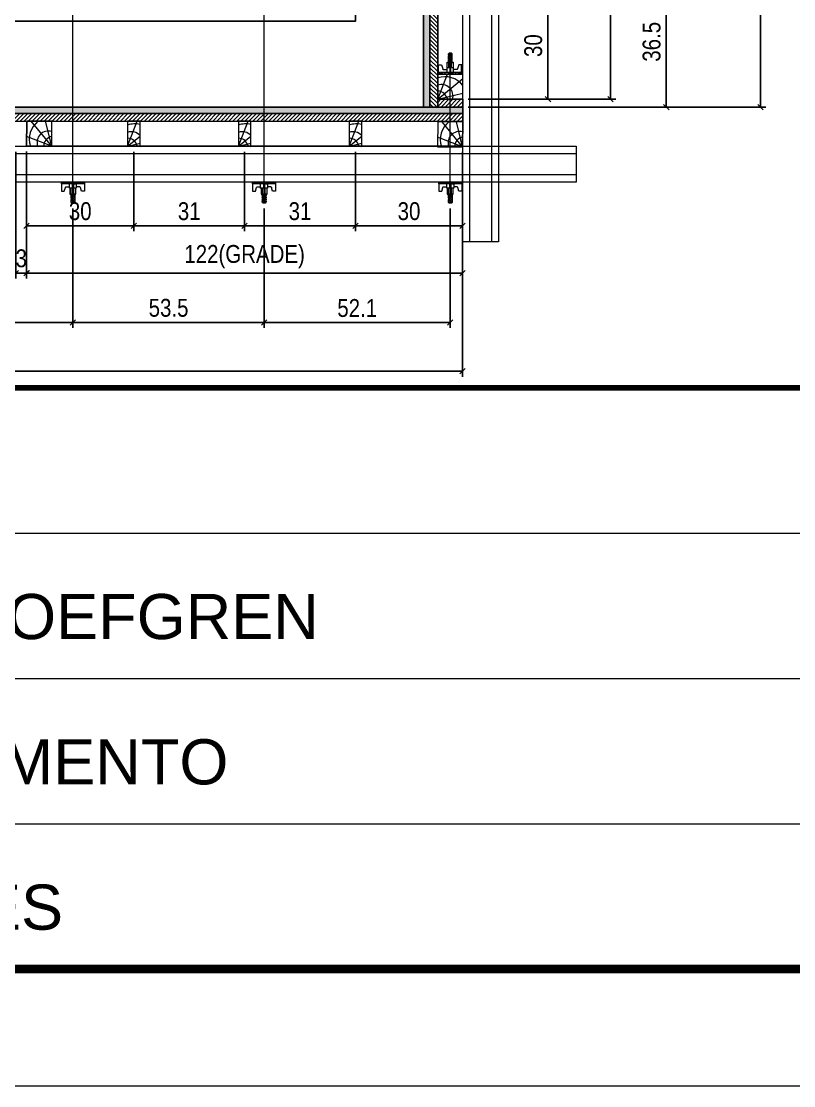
# Model space of a CAD drawing. Extents: x 14400 to 27878, y -21631 to 6985.
# Drawn here: x 18359.2 to 18624.1, y -3253.9 to -2888.9 of the extents above; entities that cross this region are included whole.
import ezdxf

# ---------------------------------------------------------------- set-up
doc = ezdxf.new("R2010")
doc.units = 0
doc.linetypes.add('CONTINUO', pattern=[0])
doc.linetypes.add('DASHED', pattern=[0.75, 0.5, -0.25])
for name, color, linetype in [('CHAPA', 1, 'Continuous'), ('COTA', 241, 'Continuous'), ('F-PILARES-S', 170, 'Continuous'), ('MEIO_PONT', 93, 'Continuous'), ('SARRAFO', 251, 'Continuous')]:
    doc.layers.add(name, color=color, linetype=linetype)
for name, color, linetype, lineweight in [('Folhas', 255, 'Continuous', 9), ('Hachura', 251, 'Continuous', 9), ('Madeira', 126, 'Continuous', 18), ('Perfil Metálico', 224, 'Continuous', 18), ('SARRAFO DE PRESSAO', 251, 'DASHED', 9)]:
    doc.layers.add(name, color=color, linetype=linetype, lineweight=lineweight)
doc.styles.add('ARIAL', font='arial.ttf')
doc.styles.add('COTA TECNICA 2X', font='techl___.ttf', dxfattribs={"height": 10})
doc.styles.add('ROMANS', font='romans.shx')
doc.dimstyles.new('Cota Seção interna', dxfattribs={"dimtxt": 7, "dimasz": 6, "dimexe": 0.18, "dimexo": 2, "dimgap": -4, "dimtad": 3, "dimdec": 1, "dimlfac": 0.5, "dimzin": 12, "dimdsep": 46, "dimtxsty": 'ROMANS', "dimblk": 'ARCHTICK', "dimcen": 0.09, "dimse1": 1, "dimse2": 1, "dimsd1": 1, "dimsd2": 1, "dimclrd": 180, "dimclre": 5, "dimclrt": 1, "dimadec": 0, "dimazin": 3, "dimtfac": 1, "dimtdec": 1, "dimtofl": 0, "dimtmove": 0, "dimatfit": 3, "dimldrblk": 'ARCHTICK', "dimfxl": 1, "dimtolj": 1, "dimtzin": 0, "dimarcsym": 0})
doc.dimstyles.new('SECAO PILAR', dxfattribs={"dimtxt": 10, "dimasz": 3, "dimexe": 3, "dimexo": 3, "dimgap": 3, "dimtad": 1, "dimdec": 1, "dimlfac": 0.5, "dimzin": 12, "dimdsep": 46, "dimtxsty": 'COTA TECNICA 2X', "dimblk1": 'OBLIQUE', "dimblk2": 'OBLIQUE', "dimsah": 1, "dimcen": 0.9, "dimclrd": 256, "dimclre": 256, "dimclrt": 256, "dimadec": 1, "dimazin": 3, "dimtfac": 1, "dimtdec": 1, "dimtmove": 0, "dimatfit": 3, "dimfxl": 1, "dimtolj": 1, "dimtzin": 12, "dimarcsym": 0})

# ---------------------------------------------------------------- blocks, each defined once
blk = doc.blocks.new('9999999999')
at = {"color": 30, "linetype": 'CONTINUO'}
for p, q in [((98564.56, 34379.64), (99583.98, 34379.64)), ((98564.56, 34329.83), (99487.98, 34329.83)), ((98564.56, 34280.02), (99487.98, 34280.02))]:
    blk.add_line(p, q, dxfattribs=at)
at = {"color": 30, "linetype": 'CONTINUO', "const_width": 2}
blk.add_lwpolyline([(99583.98, 34230.21), (99583.98, 34414.45, 0.414214), (99568.98, 34429.45), (98228.98, 34429.45, 0.414214), (98213.98, 34414.45), (98213.98, 34245.21, 0.414214), (98228.98, 34230.21), (99583.98, 34230.21)], format="xyb", dxfattribs=at)
at = {"layer": 'Folhas'}
blk.add_lwpolyline([(98138.98, 34190.21), (99623.98, 34190.21), (99623.98, 35240.21), (98138.98, 35240.21)], close=True, dxfattribs=at)
at = {"layer": 'Folhas', "color": 30, "const_width": 3}
blk.add_lwpolyline([(98213.98, 34230.21), (99583.98, 34230.21), (99583.98, 35200.21), (98213.98, 35200.21)], close=True, dxfattribs=at)
at = {"color": 7, "linetype": 'Continuous', "ltscale": 5, "style": 'ARIAL'}
for s, height, p in [('LEAF LOEFGREN', 15.4829, (98837.68, 34343.32)), ('6°PAVIMENTO', 15.4829, (98837.68, 34293.51)), ('PILARES', 15.483, (98837.68, 34243.7))]:
    blk.add_text(s, height=height, dxfattribs=at).set_placement(p)
blk = doc.blocks.new('_Oblique')
at = {"color": 0, "linetype": 'ByBlock', "lineweight": -2}
blk.add_line((-0.5, -0.5), (0.5, 0.5), dxfattribs=at)
blk = doc.blocks.new('*D3477')
at = {"layer": 'COTA', "lineweight": -2, "transparency": 16777216}
for p, q in [((573.24, 394.39), (655.95, 394.39)), ((652.95, 394.39), (652.95, 150.38)), ((573.27, 150.38), (655.95, 150.38))]:
    blk.add_line(p, q, dxfattribs=at)
at = {"layer": 'Defpoints', "color": 0, "transparency": 16777216}
for p in [(570.24, 394.39), (570.27, 150.38), (652.95, 150.38)]:
    blk.add_point(p, dxfattribs=at)
at = {"layer": 'COTA', "lineweight": -2, "transparency": 16777216, "xscale": 3, "yscale": 3, "zscale": 3}
for p, rotation in [((652.95, 394.39), 90), ((652.95, 150.38), 270)]:
    blk.add_blockref('_Oblique', p, dxfattribs=dict(at, rotation=rotation))
at = {"layer": 'COTA', "transparency": 16777216, "insert": (643.73, 272.39), "char_height": 10, "attachment_point": 5, "rotation": 90, "style": 'COTA TECNICA 2X'}
blk.add_mtext('\\A1;122(GRADE)', dxfattribs=at)
blk = doc.blocks.new('*D3480')
at = {"layer": 'COTA', "lineweight": -2, "transparency": 16777216}
for p, q in [((573.26, 210.38), (620.95, 210.38)), ((617.95, 150.38), (617.95, 210.38)), ((573.23, 150.38), (620.95, 150.38))]:
    blk.add_line(p, q, dxfattribs=at)
at = {"layer": 'Defpoints', "color": 0, "transparency": 16777216}
for p in [(570.26, 210.38), (617.95, 210.38), (570.23, 150.38)]:
    blk.add_point(p, dxfattribs=at)
at = {"layer": 'COTA', "lineweight": -2, "transparency": 16777216, "xscale": 3, "yscale": 3, "zscale": 3}
for p, rotation in [((617.95, 210.38), 90), ((617.95, 150.38), 270)]:
    blk.add_blockref('_Oblique', p, dxfattribs=dict(at, rotation=rotation))
at = {"layer": 'COTA', "transparency": 16777216, "insert": (609.73, 180.38), "char_height": 10, "attachment_point": 5, "rotation": 90, "style": 'COTA TECNICA 2X'}
blk.add_mtext('\\A1;30', dxfattribs=at)
blk = doc.blocks.new('C')
at = {"layer": 'Hachura', "color": 0}
for p, q in [((0, 3.22), (0, -3.22)), ((0.45, 3.22), (0, 3.22)), ((0.46, 3.16), (0, 3.16)), ((0.46, 3.05), (0, 3.05)), ((0.45, -3.23), (0.45, 3.22)), ((0.45, 3.22), (2.58, 3.22)), ((2.58, 3.22), (2.58, 2.39)), ((0.46, 2.88), (0, 2.88)), ((0, 2.75), (0, -1.16)), ((0.46, 2.65), (0, 2.65)), ((0.46, 2.23), (0, 2.23)), ((0.46, 1.51), (0, 1.51)), ((0.39, 0.49), (0.17, 0.49)), ((1.74, 0.97), (0.45, 0.97)), ((1.45, 0.1), (0.45, 0.1)), ((1.35, 1.94), (1.35, 0.96)), ((2.58, 2.39), (1.47, 2.09)), ((1.74, -0.97), (1.74, 0.97)), ((1.74, 0.97), (1.74, 0.84)), ((1.74, 0.97), (1.74, 0.84)), ((1.74, 0.84), (3.35, 0.84)), ((3.35, 0.45), (1.74, 0.45)), ((3.32, 0.84), (3.32, -0.84)), ((3.35, 0.84), (3.35, -0.84)), ((3.68, 0.45), (3.35, 0.45)), ((3.84, -0.52), (3.35, 0.45)), ((3.35, 0.06), (3.67, -0.57)), ((3.68, 0.45), (4.16, -0.52)), ((3.72, 0.5), (4.25, -0.57)), ((4.37, -0.55), (3.83, 0.53)), ((4.15, 0.45), (3.93, 0.45)), ((4.42, -0.52), (3.93, 0.45)), ((4.15, 0.45), (4.26, 0.45)), ((4.26, 0.45), (4.74, -0.52)), ((4.3, 0.5), (4.83, -0.57)), ((4.95, -0.55), (4.41, 0.53)), ((4.51, 0.45), (4.84, 0.45)), ((5, -0.52), (4.51, 0.45)), ((4.84, 0.45), (5.32, -0.52)), ((4.88, 0.5), (5.41, -0.57)), ((5.53, -0.55), (4.99, 0.53)), ((5.58, -0.52), (5.09, 0.45)), ((5.42, 0.45), (5.09, 0.45)), ((5.58, -0.52), (5.09, 0.45)), ((5.42, 0.45), (5.74, -0.19)), ((5.46, 0.5), (5.74, -0.07)), ((5.74, 0.19), (5.57, 0.53)), ((5.74, 0.32), (5.68, 0.45)), ((5.68, 0.45), (5.74, 0.45)), ((5.74, 0.45), (5.9, 0.29)), ((5.74, 0.45), (5.74, -0.52)), ((5.9, -0.36), (5.9, 0.29)), ((0.45, 0), (0, 0)), ((0.46, -1.52), (0, -1.52)), ((0.46, -2.23), (0, -2.23)), ((0.46, -2.65), (0, -2.65)), ((0.46, -2.88), (0, -2.88)), ((0.08, -0.48), (0.29, -0.48)), ((0.29, -0.48), (0.4, -0.48)), ((0.45, 0), (0.45, -0.97)), ((0.45, -0.16), (1.45, -0.16)), ((0.45, -0.65), (0.45, -0.32)), ((0.45, -3.23), (0.45, -0.65)), ((0.45, -0.97), (1.74, -0.97)), ((1.35, -1.94), (1.35, -0.97)), ((2.58, -2.39), (1.47, -2.1)), ((3.35, -0.32), (1.74, -0.32)), ((3.35, -0.84), (1.74, -0.84)), ((2.58, -3.23), (2.58, -2.39)), ((3.35, -0.07), (3.58, -0.52)), ((3.35, -0.52), (3.58, -0.52)), ((3.84, -0.52), (4.16, -0.52)), ((4.42, -0.52), (4.74, -0.52)), ((4.63, -0.52), (4.74, -0.52)), ((5, -0.52), (5.32, -0.52)), ((5.58, -0.52), (5.74, -0.52)), ((5.74, -0.52), (5.9, -0.36)), ((5.74, -0.52), (5.74, -0.52)), ((0.46, -3.05), (0, -3.05)), ((0.46, -3.16), (0, -3.16)), ((0, -3.22), (2.57, -3.22))]:
    blk.add_line(p, q, dxfattribs=at)
for centre, radius, start, end in [((1.52, 1.94), 0.161, 104.7436, 180), ((1.44, -0.03), 0.129, 272.695, 87.305), ((3.81, 0.39), 0.143, 25.5688, 154.4312), ((4.39, 0.39), 0.143, 25.5688, 154.4312), ((4.97, 0.39), 0.143, 25.5688, 154.4312), ((5.55, 0.39), 0.143, 25.5688, 154.4312), ((0.17, -0.37), 0.174, 221.744, 317.8592), ((1.52, -1.94), 0.161, 180, 255.2564), ((3.71, -0.4), 0.174, 222.1408, 318.256), ((4.29, -0.4), 0.174, 222.1408, 318.256), ((4.87, -0.4), 0.174, 222.1408, 318.256), ((5.45, -0.4), 0.174, 222.1408, 318.256), ((5.61, -0.4), 0.174, 317.8592, 318.256)]:
    blk.add_arc(centre, radius, start, end, dxfattribs=at)
blk = doc.blocks.new('*D3492')
at = {"layer": 'COTA', "linetype": 'ByBlock', "lineweight": -2, "transparency": 16777216}
for p, q in [((554.82, 1202.98), (739.87, 1202.98)), ((736.87, 1202.98), (736.87, 145.98)), ((573.22, 145.98), (739.87, 145.98))]:
    blk.add_line(p, q, dxfattribs=at)
at = {"layer": 'Defpoints', "color": 0, "linetype": 'ByBlock', "transparency": 16777216}
for p in [(551.82, 1202.98), (570.22, 145.98), (736.87, 145.98)]:
    blk.add_point(p, dxfattribs=at)
at = {"layer": 'COTA', "linetype": 'ByBlock', "lineweight": -2, "transparency": 16777216, "xscale": 3, "yscale": 3, "zscale": 3}
for p, rotation in [((736.87, 1202.98), 90), ((736.87, 145.98), 270)]:
    blk.add_blockref('_Oblique', p, dxfattribs=dict(at, rotation=rotation))
at = {"layer": 'COTA', "linetype": 'ByBlock', "transparency": 16777216, "insert": (728.74, 674.48), "char_height": 10, "attachment_point": 5, "rotation": 90, "style": 'COTA TECNICA 2X'}
blk.add_mtext('\\A1;528.5 PAINEL', dxfattribs=at)
blk = doc.blocks.new('PONTALETE')
at = {"layer": 'Madeira'}
for q in [(2.71, 7), (7, 5.76), (7, 1.74)]:
    blk.add_line((0, 0), q, dxfattribs=at)
blk.add_lwpolyline([(0, 0), (7, 0), (7, 7), (0, 7)], close=True, dxfattribs=at)
for centre, radius, start, end in [((2.04, 0.06), 6.23, 37.2818, 109.0913), ((1.09, 0.9), 3.19, 343.603, 109.9847), ((-0.21, -0.78), 3.09, 14.6322, 86.0383)]:
    blk.add_arc(centre, radius, start, end, dxfattribs=at)
blk = doc.blocks.new('MEIO PONTALETE')
at = {"layer": 'Madeira'}
for q in [(2.71, 7), (3.5, 2.88), (3.5, 0.87)]:
    blk.add_line((0, 0), q, dxfattribs=at)
blk.add_lwpolyline([(0, 0), (3.5, 0), (3.5, 7), (0, 7)], close=True, dxfattribs=at)
for centre, radius, start, end in [((2.04, 0.06), 6.23, 76.4499, 109.0913), ((1.09, 0.9), 3.19, 40.9063, 109.9847), ((-0.21, -0.78), 3.09, 14.6322, 86.0383)]:
    blk.add_arc(centre, radius, start, end, dxfattribs=at)
blk = doc.blocks.new('*D3516')
at = {"layer": 'COTA', "lineweight": -2, "transparency": 16777216}
for p, q in [((510.18, 121.04), (510.18, 76.49)), ((570.18, 121.03), (570.18, 76.49)), ((570.18, 79.49), (510.18, 79.49))]:
    blk.add_line(p, q, dxfattribs=at)
at = {"layer": 'Defpoints', "color": 0, "transparency": 16777216}
for p in [(510.18, 124.04), (570.18, 124.03), (510.18, 79.49)]:
    blk.add_point(p, dxfattribs=at)
at = {"layer": 'COTA', "lineweight": -2, "transparency": 16777216, "xscale": 3, "yscale": 3, "zscale": 3, "rotation": 180}
blk.add_blockref('_Oblique', (510.18, 79.49), dxfattribs=at)
at = {"layer": 'COTA', "lineweight": -2, "transparency": 16777216, "xscale": 3, "yscale": 3, "zscale": 3}
blk.add_blockref('_Oblique', (570.18, 79.49), dxfattribs=at)
at = {"layer": 'COTA', "transparency": 16777216, "insert": (540.18, 87.71), "char_height": 10, "attachment_point": 5, "style": 'COTA TECNICA 2X'}
blk.add_mtext('\\A1;30', dxfattribs=at)
blk = doc.blocks.new('*D3517')
at = {"layer": 'COTA', "lineweight": -2, "transparency": 16777216}
for p, q in [((326.19, 121.06), (326.19, 50.11)), ((570.18, 121.03), (570.18, 50.11)), ((326.19, 53.11), (570.18, 53.11))]:
    blk.add_line(p, q, dxfattribs=at)
at = {"layer": 'Defpoints', "color": 0, "transparency": 16777216}
for p in [(326.19, 124.06), (570.18, 124.03), (570.18, 53.11)]:
    blk.add_point(p, dxfattribs=at)
at = {"layer": 'COTA', "lineweight": -2, "transparency": 16777216, "xscale": 3, "yscale": 3, "zscale": 3, "rotation": 180}
blk.add_blockref('_Oblique', (326.19, 53.11), dxfattribs=at)
at = {"layer": 'COTA', "lineweight": -2, "transparency": 16777216, "xscale": 3, "yscale": 3, "zscale": 3}
blk.add_blockref('_Oblique', (570.18, 53.11), dxfattribs=at)
at = {"layer": 'COTA', "transparency": 16777216, "insert": (448.18, 62.33), "char_height": 10, "attachment_point": 5, "style": 'COTA TECNICA 2X'}
blk.add_mtext('\\A1;122(GRADE)', dxfattribs=at)
blk = doc.blocks.new('*D3518')
at = {"layer": 'COTA', "lineweight": -2, "transparency": 16777216}
for p, q in [((448.18, 121.04), (448.18, 76.49)), ((510.18, 121.04), (510.18, 76.49)), ((510.18, 79.49), (448.18, 79.49))]:
    blk.add_line(p, q, dxfattribs=at)
at = {"layer": 'Defpoints', "color": 0, "transparency": 16777216}
for p in [(448.18, 124.04), (510.18, 124.04), (448.18, 79.49)]:
    blk.add_point(p, dxfattribs=at)
at = {"layer": 'COTA', "lineweight": -2, "transparency": 16777216, "xscale": 3, "yscale": 3, "zscale": 3, "rotation": 180}
blk.add_blockref('_Oblique', (448.18, 79.49), dxfattribs=at)
at = {"layer": 'COTA', "lineweight": -2, "transparency": 16777216, "xscale": 3, "yscale": 3, "zscale": 3}
blk.add_blockref('_Oblique', (510.18, 79.49), dxfattribs=at)
at = {"layer": 'COTA', "transparency": 16777216, "insert": (479.18, 87.71), "char_height": 10, "attachment_point": 5, "style": 'COTA TECNICA 2X'}
blk.add_mtext('\\A1;31', dxfattribs=at)
blk = doc.blocks.new('*D3519')
at = {"layer": 'COTA', "lineweight": -2, "transparency": 16777216}
for p, q in [((386.18, 121.04), (386.18, 76.49)), ((448.18, 121.04), (448.18, 76.49)), ((448.18, 79.49), (386.18, 79.49))]:
    blk.add_line(p, q, dxfattribs=at)
at = {"layer": 'Defpoints', "color": 0, "transparency": 16777216}
for p in [(386.18, 124.04), (448.18, 124.04), (386.18, 79.49)]:
    blk.add_point(p, dxfattribs=at)
at = {"layer": 'COTA', "lineweight": -2, "transparency": 16777216, "xscale": 3, "yscale": 3, "zscale": 3, "rotation": 180}
blk.add_blockref('_Oblique', (386.18, 79.49), dxfattribs=at)
at = {"layer": 'COTA', "lineweight": -2, "transparency": 16777216, "xscale": 3, "yscale": 3, "zscale": 3}
blk.add_blockref('_Oblique', (448.18, 79.49), dxfattribs=at)
at = {"layer": 'COTA', "transparency": 16777216, "insert": (417.18, 87.71), "char_height": 10, "attachment_point": 5, "style": 'COTA TECNICA 2X'}
blk.add_mtext('\\A1;31', dxfattribs=at)
blk = doc.blocks.new('*D3520')
at = {"layer": 'COTA', "lineweight": -2, "transparency": 16777216}
for p, q in [((326.19, 121.04), (326.19, 76.49)), ((386.18, 121.04), (386.18, 76.49)), ((386.18, 79.49), (326.19, 79.49))]:
    blk.add_line(p, q, dxfattribs=at)
at = {"layer": 'Defpoints', "color": 0, "transparency": 16777216}
for p in [(326.19, 124.04), (386.18, 124.04), (326.19, 79.49)]:
    blk.add_point(p, dxfattribs=at)
at = {"layer": 'COTA', "lineweight": -2, "transparency": 16777216, "xscale": 3, "yscale": 3, "zscale": 3, "rotation": 180}
blk.add_blockref('_Oblique', (326.19, 79.49), dxfattribs=at)
at = {"layer": 'COTA', "lineweight": -2, "transparency": 16777216, "xscale": 3, "yscale": 3, "zscale": 3}
blk.add_blockref('_Oblique', (386.18, 79.49), dxfattribs=at)
at = {"layer": 'COTA', "transparency": 16777216, "insert": (356.18, 87.71), "char_height": 10, "attachment_point": 5, "style": 'COTA TECNICA 2X'}
blk.add_mtext('\\A1;30', dxfattribs=at)
blk = doc.blocks.new('*D3521')
at = {"layer": 'COTA', "lineweight": -2, "transparency": 16777216}
for p, q in [((-8.88, 120.99), (-8.88, -4.82)), ((570.18, 67.04), (570.18, -4.82)), ((-8.88, -1.82), (570.18, -1.82))]:
    blk.add_line(p, q, dxfattribs=at)
at = {"layer": 'Defpoints', "color": 0, "transparency": 16777216}
for p in [(-8.88, 123.99), (570.18, 70.04), (570.18, -1.82)]:
    blk.add_point(p, dxfattribs=at)
at = {"layer": 'COTA', "lineweight": -2, "transparency": 16777216, "xscale": 3, "yscale": 3, "zscale": 3, "rotation": 180}
blk.add_blockref('_Oblique', (-8.88, -1.82), dxfattribs=at)
at = {"layer": 'COTA', "lineweight": -2, "transparency": 16777216, "xscale": 3, "yscale": 3, "zscale": 3}
blk.add_blockref('_Oblique', (570.18, -1.82), dxfattribs=at)
at = {"layer": 'COTA', "transparency": 16777216, "insert": (280.65, 6.32), "char_height": 10, "attachment_point": 5, "style": 'COTA TECNICA 2X'}
blk.add_mtext('\\A1;289.5 PAINEL', dxfattribs=at)
blk = doc.blocks.new('*D3522')
at = {"layer": 'COTA', "lineweight": -2, "transparency": 16777216}
for p, q in [((232.13, 89.24), (232.13, 22.42)), ((352.13, 89.24), (352.13, 22.42)), ((232.13, 25.42), (352.13, 25.42))]:
    blk.add_line(p, q, dxfattribs=at)
at = {"layer": 'Defpoints', "color": 0, "transparency": 16777216}
for p in [(232.13, 92.24), (352.13, 92.24), (352.13, 25.42)]:
    blk.add_point(p, dxfattribs=at)
at = {"layer": 'COTA', "lineweight": -2, "transparency": 16777216, "xscale": 3, "yscale": 3, "zscale": 3, "rotation": 180}
blk.add_blockref('_Oblique', (232.13, 25.42), dxfattribs=at)
at = {"layer": 'COTA', "lineweight": -2, "transparency": 16777216, "xscale": 3, "yscale": 3, "zscale": 3}
blk.add_blockref('_Oblique', (352.13, 25.42), dxfattribs=at)
at = {"layer": 'COTA', "transparency": 16777216, "insert": (292.13, 33.53), "char_height": 10, "attachment_point": 5, "style": 'COTA TECNICA 2X'}
blk.add_mtext('\\A1;60', dxfattribs=at)
blk = doc.blocks.new('*D3523')
at = {"layer": 'COTA', "lineweight": -2, "transparency": 16777216}
for p, q in [((352.13, 89.24), (352.13, 22.42)), ((459.13, 89.24), (459.13, 22.42)), ((352.13, 25.42), (459.13, 25.42))]:
    blk.add_line(p, q, dxfattribs=at)
at = {"layer": 'Defpoints', "color": 0, "transparency": 16777216}
for p in [(352.13, 92.24), (459.13, 92.24), (459.13, 25.42)]:
    blk.add_point(p, dxfattribs=at)
at = {"layer": 'COTA', "lineweight": -2, "transparency": 16777216, "xscale": 3, "yscale": 3, "zscale": 3, "rotation": 180}
blk.add_blockref('_Oblique', (352.13, 25.42), dxfattribs=at)
at = {"layer": 'COTA', "lineweight": -2, "transparency": 16777216, "xscale": 3, "yscale": 3, "zscale": 3}
blk.add_blockref('_Oblique', (459.13, 25.42), dxfattribs=at)
at = {"layer": 'COTA', "transparency": 16777216, "insert": (405.63, 33.64), "char_height": 10, "attachment_point": 5, "style": 'COTA TECNICA 2X'}
blk.add_mtext('\\A1;53.5', dxfattribs=at)
blk = doc.blocks.new('*D3524')
at = {"layer": 'COTA', "lineweight": -2, "transparency": 16777216}
for p, q in [((459.13, 89.24), (459.13, 22.42)), ((563.26, 89.24), (563.26, 22.42)), ((459.13, 25.42), (563.26, 25.42))]:
    blk.add_line(p, q, dxfattribs=at)
at = {"layer": 'Defpoints', "color": 0, "transparency": 16777216}
for p in [(459.13, 92.24), (563.26, 92.24), (563.26, 25.42)]:
    blk.add_point(p, dxfattribs=at)
at = {"layer": 'COTA', "lineweight": -2, "transparency": 16777216, "xscale": 3, "yscale": 3, "zscale": 3, "rotation": 180}
blk.add_blockref('_Oblique', (459.13, 25.42), dxfattribs=at)
at = {"layer": 'COTA', "lineweight": -2, "transparency": 16777216, "xscale": 3, "yscale": 3, "zscale": 3}
blk.add_blockref('_Oblique', (563.26, 25.42), dxfattribs=at)
at = {"layer": 'COTA', "transparency": 16777216, "insert": (511.2, 33.53), "char_height": 10, "attachment_point": 5, "style": 'COTA TECNICA 2X'}
blk.add_mtext('\\A1;52.1', dxfattribs=at)
blk = doc.blocks.new('*D448')
at = {"layer": 'COTA', "lineweight": -2, "transparency": 16777216}
for p, q in [((26932.01, -3814.75), (27014.12, -3814.75)), ((27011.12, -3887.81), (27011.12, -3814.75)), ((26900.21, -3887.81), (27014.12, -3887.81))]:
    blk.add_line(p, q, dxfattribs=at)
at = {"layer": 'Defpoints', "color": 0, "transparency": 16777216}
for p in [(26929.01, -3814.75), (27011.12, -3814.75), (26897.21, -3887.81)]:
    blk.add_point(p, dxfattribs=at)
at = {"layer": 'COTA', "lineweight": -2, "transparency": 16777216, "xscale": 3, "yscale": 3, "zscale": 3}
for p, rotation in [((27011.12, -3814.75), 90), ((27011.12, -3887.81), 270)]:
    blk.add_blockref('_Oblique', p, dxfattribs=dict(at, rotation=rotation))
at = {"layer": 'COTA', "transparency": 16777216, "insert": (27002.91, -3851.28), "char_height": 10, "attachment_point": 5, "rotation": 90, "style": 'COTA TECNICA 2X'}
blk.add_mtext('\\A1;36.5', dxfattribs=at)
blk = doc.blocks.new('*D559')
at = {"layer": 'COTA', "color": 180, "lineweight": -2, "transparency": 16777216}
for p, q in [((546.55, 681.48), (531.55, 681.48)), ((531.55, 681.48), (531.55, 645.48)), ((546.55, 645.48), (546.55, 681.48)), ((531.55, 645.48), (546.55, 645.48))]:
    blk.add_line(p, q, dxfattribs=at)
at = {"layer": 'Defpoints', "color": 0, "transparency": 16777216}
for p in [(548.22, 1180.98), (548.22, 145.98), (550.55, 145.98)]:
    blk.add_point(p, dxfattribs=at)
at = {"layer": 'COTA', "color": 1, "transparency": 16777216, "insert": (539.05, 663.48), "char_height": 7, "attachment_point": 5, "rotation": 90, "style": 'ROMANS'}
blk.add_mtext('\\A1;517.5', dxfattribs=at)
blk = doc.blocks.new('_ArchTick')
at = {"color": 0, "linetype": 'ByBlock', "const_width": 0.15}
blk.add_lwpolyline([(-0.5, -0.5), (0.5, 0.5)], dxfattribs=at)
blk = doc.blocks.new('*D3382')
at = {"layer": 'COTA', "color": 180, "lineweight": -2, "transparency": 16777216}
for p, q in [((269.22, 162.4), (233.22, 162.4)), ((233.22, 162.4), (233.22, 147.4)), ((269.22, 147.4), (269.22, 162.4)), ((233.22, 147.4), (269.22, 147.4))]:
    blk.add_line(p, q, dxfattribs=at)
at = {"layer": 'Defpoints', "color": 0, "transparency": 16777216}
for p in [(13.22, 145.98), (13.22, 143.4), (548.22, 145.98)]:
    blk.add_point(p, dxfattribs=at)
at = {"layer": 'COTA', "color": 1, "transparency": 16777216, "insert": (251.22, 154.9), "char_height": 7, "attachment_point": 5, "style": 'ROMANS'}
blk.add_mtext('\\A1;267.5', dxfattribs=at)
blk = doc.blocks.new('*D3379')
at = {"layer": 'COTA', "color": 180, "lineweight": -2, "transparency": 16777216}
for p, q in [((250.22, 192.51), (214.22, 192.51)), ((214.22, 192.51), (214.22, 177.51)), ((250.22, 177.51), (250.22, 192.51)), ((214.22, 177.51), (250.22, 177.51))]:
    blk.add_line(p, q, dxfattribs=at)
at = {"layer": 'Defpoints', "color": 0, "transparency": 16777216}
for p in [(13.22, 193.98), (510.22, 193.98), (510.22, 173.51)]:
    blk.add_point(p, dxfattribs=at)
at = {"layer": 'COTA', "color": 1, "transparency": 16777216, "insert": (232.22, 185.01), "char_height": 7, "attachment_point": 5, "style": 'ROMANS'}
blk.add_mtext('\\A1;248.5', dxfattribs=at)
blk = doc.blocks.new('*D3392')
at = {"layer": 'COTA', "lineweight": -2, "transparency": 16777216}
for p, q in [((320.21, 120.98), (320.21, 50.11)), ((326.21, 121.05), (326.21, 50.11)), ((320.21, 53.11), (326.21, 53.11))]:
    blk.add_line(p, q, dxfattribs=at)
at = {"layer": 'Defpoints', "color": 0, "transparency": 16777216}
for p in [(320.21, 123.98), (326.21, 124.05), (326.21, 53.11)]:
    blk.add_point(p, dxfattribs=at)
at = {"layer": 'COTA', "lineweight": -2, "transparency": 16777216, "xscale": 3, "yscale": 3, "zscale": 3, "rotation": 180}
blk.add_blockref('_Oblique', (320.21, 53.11), dxfattribs=at)
at = {"layer": 'COTA', "lineweight": -2, "transparency": 16777216, "xscale": 3, "yscale": 3, "zscale": 3}
blk.add_blockref('_Oblique', (326.21, 53.11), dxfattribs=at)
at = {"layer": 'COTA', "transparency": 16777216, "insert": (323.21, 61.33), "char_height": 10, "attachment_point": 5, "style": 'COTA TECNICA 2X'}
blk.add_mtext('\\A1;3', dxfattribs=at)
blk = doc.blocks.new('A$C949c2cf0')
at = {"layer": 'Hachura'}
h = blk.add_hatch(color=256, dxfattribs=at)
h.dxf.hatch_style = 1
h.paths.add_polyline_path([(548.22, 145.98), (548.22, 1202.98), (551.82, 1202.98), (551.82, 145.98)])
h = blk.add_hatch(dxfattribs=at)
h.set_pattern_fill('ANSI31', color=256, scale=0.5, angle=270, style=0)
h.set_pattern_definition([(315, (23021.6786, -8296.495), (1.12253202, 1.12253202), [])])
h.paths.add_polyline_path([(551.84, 145.98), (556.24, 145.98), (556.22, 1202.98), (551.82, 1202.98)])
h = blk.add_hatch(dxfattribs=at)
h.set_pattern_fill('ANSI31', color=256, scale=0.5, angle=360, style=0)
h.set_pattern_definition([(45, (10004.6943, 22671.4475), (-1.12253202, 1.12253202), [])])
h.paths.add_polyline_path([(570.22, 150.38), (570.22, 145.98), (556.22, 145.98), (556.22, 150.38)])
h = blk.add_hatch(color=256, dxfattribs=at)
h.dxf.hatch_style = 1
h.paths.add_polyline_path([(-8.78, 145.98), (-8.78, 142.38), (570.22, 142.38), (570.22, 145.98)])
h = blk.add_hatch(dxfattribs=at)
h.set_pattern_fill('ANSI31', color=256, scale=0.5, angle=360, style=0)
h.set_pattern_definition([(45, (7212.9606, 2003.2216), (-1.122532, 1.122532), [])])
h.paths.add_polyline_path([(570.22, 142.38), (570.22, 137.98), (-8.78, 137.94), (-8.78, 142.38)])
at = {"layer": 'CHAPA'}
for points in [[(548.22, 145.98), (548.22, 1202.98), (551.82, 1202.98), (551.82, 145.98)], [(570.22, 145.98), (-8.78, 145.98), (-8.78, 142.38), (570.22, 142.38)]]:
    blk.add_lwpolyline(points, close=True, dxfattribs=at)
at = {"layer": 'F-PILARES-S', "linetype": 'Continuous'}
blk.add_lwpolyline([(548.22, 145.98), (548.22, 1180.98), (510.22, 1180.98), (510.22, 193.98), (13.22, 193.98), (13.22, 145.98), (548.22, 145.98)], dxfattribs=at)
at = {"layer": 'Hachura'}
for p, q in [((352.06, 93.24), (352.07, 242.98)), ((459.06, 93.24), (459.07, 242.98)), ((563.24, 93.24), (563.24, 175.86))]:
    blk.add_line(p, q, dxfattribs=at)
for points in [[(556.26, 1202.98), (551.82, 1202.98), (551.82, 145.98), (556.26, 145.98)], [(-8.78, 142.38), (570.22, 142.38), (570.22, 137.98), (-8.78, 137.98)]]:
    blk.add_lwpolyline(points, close=True, dxfattribs=at)
at = {"layer": 'Madeira'}
for points in [[(570.26, 394.38), (556.26, 394.38), (556.26, 145.98), (570.26, 145.98)], [(326.21, 124.04), (326.22, 138.04), (570.22, 138.04), (570.2, 124.04)]]:
    blk.add_lwpolyline(points, close=True, dxfattribs=at)
at = {"layer": 'Perfil Metálico'}
for points in [[(570.26, 1259.63), (590.26, 1259.63), (590.26, 70.63), (570.26, 70.63)], [(586.26, 70.63), (574.26, 70.63), (574.26, 1259.63), (586.26, 1259.63)], [(-59, 104.04), (-59, 124.04), (633.63, 124.04), (633.63, 104.04)], [(633.63, 120.04), (633.63, 108.04), (-59, 108.04), (-59, 120.04)]]:
    blk.add_lwpolyline(points, close=True, dxfattribs=at)
at = {"layer": 'SARRAFO'}
blk.add_lwpolyline([(556.26, 1202.98), (548.22, 1202.98), (548.22, 145.98), (556.22, 145.98)], dxfattribs=at)
blk.add_lwpolyline([(556.22, 145.98), (570.22, 145.98), (570.22, 150.38), (556.22, 150.38)], close=True, dxfattribs=at)
at = {"layer": 'Hachura', "linetype": 'Continuous', "yscale": 2, "zscale": 2}
for p, xscale, rotation in [((563.2, 164.38), 2, 90.00000000000001), ((352.06, 104.04), -2, 90), ((459.06, 104.04), -2, 90), ((563.23, 104.04), -2, 90)]:
    blk.add_blockref('C', p, dxfattribs=dict(at, xscale=xscale, rotation=rotation))
at = {"layer": 'Madeira'}
for name, p, xscale, yscale, zscale, rotation in [('PONTALETE', (340.21, 124.04), 2, 2, 2, 89.93708930310329), ('MEIO PONTALETE', (382.71, 124.04), 1.999999997962732, 1.999999997962732, 1.999999997962732, 359.9370893031033), ('MEIO PONTALETE', (444.71, 124.04), 1.999999997962732, 1.999999997962732, 1.999999997962732, 359.9370893031033), ('MEIO PONTALETE', (506.71, 124.04), 1.999999997962732, 1.999999997962732, 1.999999997962732, 359.9370893031033), ('PONTALETE', (570.2, 123.78), 2, 2, 2, 89.93708930310329)]:
    blk.add_blockref(name, p, dxfattribs=dict(at, xscale=xscale, yscale=yscale, zscale=zscale, rotation=rotation))
at = {"layer": 'MEIO_PONT', "xscale": 2, "yscale": 2, "zscale": 2}
blk.add_blockref('PONTALETE', (556.26, 150.38), dxfattribs=at)
at = {"layer": 'COTA', "linetype": 'ByBlock'}
dim = blk.add_linear_dim(base=(736.87, 145.98), p1=(551.82, 1202.98), p2=(570.22, 145.98), angle=270, text='<> PAINEL', dimstyle='SECAO PILAR', override={"dimtmove": 1}, dxfattribs=at)
dim.commit()
dim.dimension.update_dxf_attribs({"geometry": '*D3492', "text_midpoint": (728.74, 674.48)})
at = {"layer": 'COTA'}
dim = blk.add_linear_dim(base=(550.55, 145.98), p1=(548.22, 1180.98), p2=(548.22, 145.98), angle=90, dimstyle='Cota Seção interna', dxfattribs=at)
dim.commit()
dim.dimension.update_dxf_attribs({"geometry": '*D559', "text_midpoint": (550.55, 663.48), "dimtype": 128})
for base, p1, p2, angle, picture, middle in [((652.95, 150.38), (570.24, 394.39), (570.27, 150.38), 90, '*D3477', (643.73, 272.39)), ((570.18, 53.11), (326.19, 124.06), (570.18, 124.03), 180, '*D3517', (448.18, 62.33))]:
    dim = blk.add_linear_dim(base=base, p1=p1, p2=p2, angle=angle, text='<>(GRADE)', dimstyle='SECAO PILAR', dxfattribs=at)
    dim.commit()
    dim.dimension.update_dxf_attribs({"geometry": picture, "text_midpoint": middle})
dim = blk.add_linear_dim(base=(684.17, 219.05), p1=(570.26, 145.98), p2=(602.06, 219.05), angle=90, dimstyle='SECAO PILAR', dxfattribs=at)
dim.commit()
dim.dimension.update_dxf_attribs({"geometry": '*D448', "text_midpoint": (675.95, 182.52), "insert": (-26326.95, 4033.8)})
for base, p1, p2, angle, picture, middle in [((617.95, 210.38), (570.23, 150.38), (570.26, 210.38), 90, '*D3480', (609.73, 180.38)), ((326.19, 79.49), (386.18, 124.04), (326.19, 124.04), 180, '*D3520', (356.18, 87.71)), ((386.18, 79.49), (448.18, 124.04), (386.18, 124.04), 180, '*D3519', (417.18, 87.71)), ((448.18, 79.49), (510.18, 124.04), (448.18, 124.04), 180, '*D3518', (479.18, 87.71)), ((510.18, 79.49), (570.18, 124.03), (510.18, 124.04), 180, '*D3516', (540.18, 87.71))]:
    dim = blk.add_linear_dim(base=base, p1=p1, p2=p2, angle=angle, dimstyle='SECAO PILAR', dxfattribs=at)
    dim.commit()
    dim.dimension.update_dxf_attribs({"geometry": picture, "text_midpoint": middle})
for base, p1, p2, dimstyle, picture, middle in [((510.22, 173.51), (13.22, 193.98), (510.22, 193.98), 'Cota Seção interna', '*D3379', (232.22, 173.51)), ((13.22, 143.4), (548.22, 145.98), (13.22, 145.98), 'Cota Seção interna', '*D3382', (251.22, 143.4)), ((326.21, 53.11), (320.21, 123.98), (326.21, 124.05), 'SECAO PILAR', '*D3392', (323.21, 53.11))]:
    dim = blk.add_linear_dim(base=base, p1=p1, p2=p2, dimstyle=dimstyle, dxfattribs=at)
    dim.commit()
    dim.dimension.update_dxf_attribs({"geometry": picture, "text_midpoint": middle, "dimtype": 128})
dim = blk.add_linear_dim(base=(570.18, -1.82), p1=(-8.88, 123.99), p2=(570.18, 70.04), text='<> PAINEL', dimstyle='SECAO PILAR', dxfattribs=at)
dim.commit()
dim.dimension.update_dxf_attribs({"geometry": '*D3521', "text_midpoint": (280.65, -1.82), "dimtype": 160})
dim = blk.add_linear_dim(base=(352.13, 25.42), p1=(232.13, 92.24), p2=(352.13, 92.24), dimstyle='SECAO PILAR', dxfattribs=at)
dim.commit()
dim.dimension.update_dxf_attribs({"geometry": '*D3522', "text_midpoint": (292.13, 33.53)})
for base, p1, p2, picture, middle in [((459.13, 25.42), (352.13, 92.24), (459.13, 92.24), '*D3523', (405.63, 33.64)), ((563.26, 25.42), (459.13, 92.24), (563.26, 92.24), '*D3524', (511.2, 33.53))]:
    dim = blk.add_linear_dim(base=base, p1=p1, p2=p2, dimstyle='SECAO PILAR', override={"dimtmove": 1}, dxfattribs=at)
    dim.commit()
    dim.dimension.update_dxf_attribs({"geometry": picture, "text_midpoint": middle})

msp = doc.modelspace()

# ---------------------------------------------------------------- block references
at = {"xscale": 0.612860368711651, "yscale": 0.612860368711651, "zscale": 0.612860368711651}
msp.add_blockref('A$C949c2cf0', (18161.1, -3007.82), dxfattribs=at)
at = {"layer": 'SARRAFO DE PRESSAO', "color": 6, "linetype": 'ByBlock'}
msp.add_blockref('9999999999', (-80555.51, -37444.08), dxfattribs=at)

doc.saveas('drawing.dxf')
